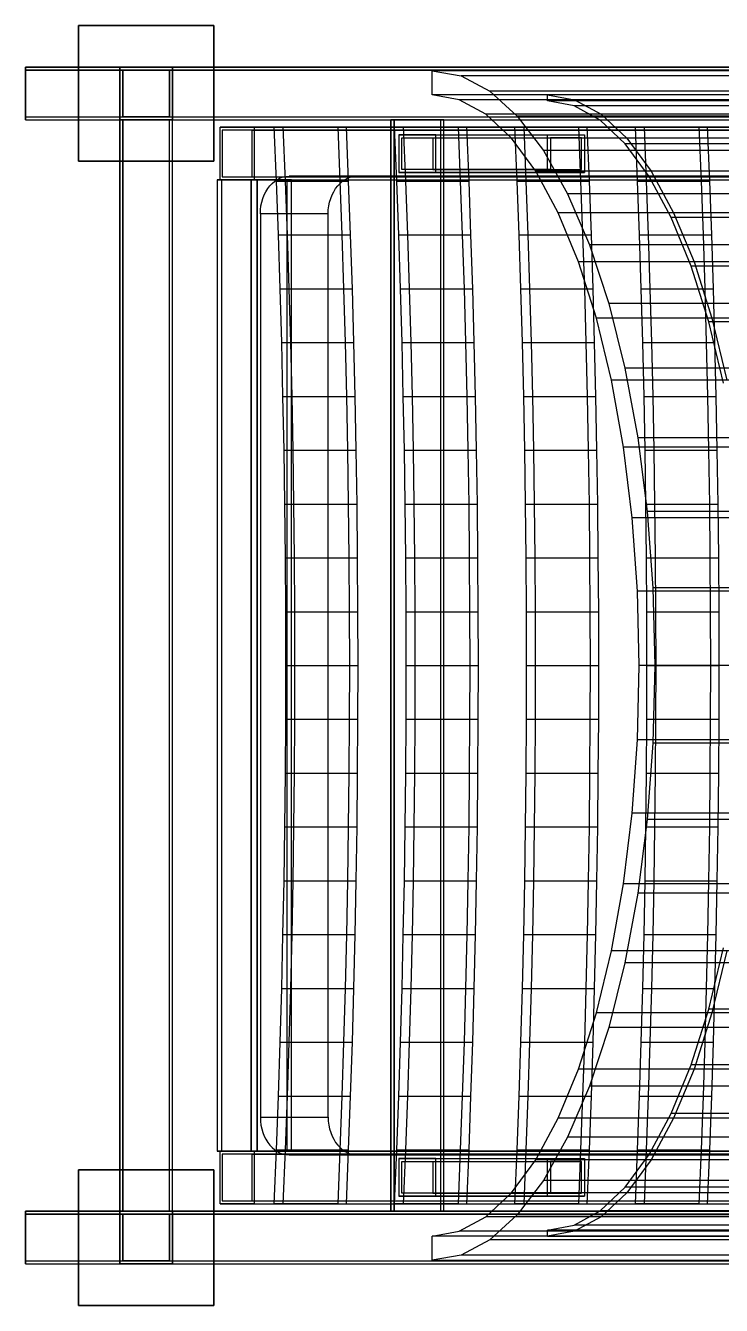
# Model space of a CAD drawing. Header units: millimetres. Extents: x -780 to 1354, y -435 to 425.
# Drawn here: x -780 to -318, y -425 to 425 of the extents above; entities that cross this region are included whole.
import ezdxf

# ---------------------------------------------------------------- set-up
doc = ezdxf.new("R2010")
doc.units = ezdxf.units.MM
for name, color, linetype in [('B01', 7, 'Continuous'), ('B02', 7, 'Continuous'), ('B10', 7, 'Continuous'), ('B200', 7, 'Continuous'), ('B201', 7, 'Continuous'), ('B300', 7, 'Continuous'), ('B301', 7, 'Continuous'), ('B60', 7, 'Continuous'), ('C1', 7, 'Continuous'), ('EH0', 7, 'Continuous'), ('R010', 7, 'Continuous'), ('R011', 7, 'Continuous'), ('R020', 7, 'Continuous'), ('R1000', 7, 'Continuous'), ('R1001', 7, 'Continuous'), ('R1002', 7, 'Continuous'), ('R1003', 7, 'Continuous'), ('R200', 7, 'Continuous'), ('T00', 7, 'Continuous'), ('T01', 7, 'Continuous')]:
    doc.layers.add(name, color=color, linetype=linetype)

msp = doc.modelspace()

# ---------------------------------------------------------------- linework, layer by layer
at = {"layer": 'B01'}
for points in [[(1280, -362.5), (-780, -362.5)], [(-780, -362.5), (1280, -362.5)], [(-780, -362.5), (-780, -362.5)], [(-780, -362.5), (-780, -397.5)], [(-780, -397.5), (-780, -362.5)], [(1280, -364.5), (-780, -364.5)], [(-780, -364.5), (-780, -395.5)], [(-780, -364.5), (1280, -364.5)], [(-780, -395.5), (-780, -364.5)], [(-780, -364.5), (-780, -364.5)], [(-780, -395.5), (1280, -395.5)], [(-780, -395.5), (1280, -395.5)], [(-780, -395.5), (-780, -395.5)], [(-780, -397.5), (1280, -397.5)], [(-780, -397.5), (1280, -397.5)], [(-780, -397.5), (-780, -397.5)]]:
    msp.add_lwpolyline(points, dxfattribs=at)
at = {"layer": 'B02'}
for points in [[(1280, 397.5), (-780, 397.5)], [(-780, 397.5), (1280, 397.5)], [(-780, 397.5), (-780, 397.5)], [(-780, 397.5), (-780, 362.5)], [(-780, 362.5), (-780, 397.5)], [(1280, 395.5), (-780, 395.5)], [(-780, 395.5), (-780, 364.5)], [(-780, 395.5), (1280, 395.5)], [(-780, 364.5), (-780, 395.5)], [(-780, 395.5), (-780, 395.5)], [(-780, 364.5), (1280, 364.5)], [(-780, 364.5), (1280, 364.5)], [(-780, 364.5), (-780, 364.5)], [(-780, 362.5), (1280, 362.5)], [(-780, 362.5), (1280, 362.5)], [(-780, 362.5), (-780, 362.5)]]:
    msp.add_lwpolyline(points, dxfattribs=at)
at = {"layer": 'B10'}
for points in [[(-717.5, 362.5), (-717.5, -362.5)], [(-717.5, -362.5), (-717.5, 362.5)], [(-717.5, 362.5), (-717.5, 362.5)], [(-682.5, 362.5), (-717.5, 362.5)], [(-717.5, 362.5), (-682.5, 362.5)], [(-715.5, 362.5), (-715.5, -362.5)], [(-684.5, 362.5), (-715.5, 362.5)], [(-715.5, -362.5), (-715.5, 362.5)], [(-715.5, 362.5), (-684.5, 362.5)], [(-715.5, 362.5), (-715.5, 362.5)], [(-684.5, -362.5), (-684.5, 362.5)], [(-684.5, -362.5), (-684.5, 362.5)], [(-684.5, 362.5), (-684.5, 362.5)], [(-682.5, -362.5), (-682.5, 362.5)], [(-682.5, -362.5), (-682.5, 362.5)], [(-682.5, 362.5), (-682.5, 362.5)], [(-717.5, -362.5), (-717.5, -362.5)], [(-717.5, -362.5), (-682.5, -362.5)], [(-682.5, -362.5), (-717.5, -362.5)], [(-715.5, -362.5), (-684.5, -362.5)], [(-684.5, -362.5), (-715.5, -362.5)], [(-715.5, -362.5), (-715.5, -362.5)], [(-684.5, -362.5), (-684.5, -362.5)], [(-682.5, -362.5), (-682.5, -362.5)]]:
    msp.add_lwpolyline(points, dxfattribs=at)
at = {"layer": 'B200'}
for points in [[(-717.5, -362.5), (-717.5, -362.5)], [(-682.5, -362.5), (-717.5, -362.5)], [(-717.5, -362.5), (-682.5, -362.5)], [(-717.5, -362.5), (-717.5, -397.5)], [(-717.5, -397.5), (-717.5, -362.5)], [(-715.5, -364.5), (-715.5, -364.5)], [(-715.5, -395.5), (-715.5, -364.5)], [(-715.5, -364.5), (-715.5, -395.5)], [(-715.5, -364.5), (-684.5, -364.5)], [(-684.5, -364.5), (-715.5, -364.5)], [(-684.5, -364.5), (-684.5, -364.5)], [(-684.5, -364.5), (-684.5, -395.5)], [(-684.5, -395.5), (-684.5, -364.5)], [(-682.5, -362.5), (-682.5, -362.5)], [(-682.5, -397.5), (-682.5, -362.5)], [(-682.5, -362.5), (-682.5, -397.5)], [(-717.5, -397.5), (-717.5, -397.5)], [(-717.5, -397.5), (-682.5, -397.5)], [(-682.5, -397.5), (-717.5, -397.5)], [(-715.5, -395.5), (-715.5, -395.5)], [(-684.5, -395.5), (-715.5, -395.5)], [(-715.5, -395.5), (-684.5, -395.5)], [(-684.5, -395.5), (-684.5, -395.5)], [(-682.5, -397.5), (-682.5, -397.5)]]:
    msp.add_lwpolyline(points, dxfattribs=at)
at = {"layer": 'B201'}
for points in [[(-717.5, 397.5), (-717.5, 397.5)], [(-682.5, 397.5), (-717.5, 397.5)], [(-717.5, 397.5), (-682.5, 397.5)], [(-717.5, 397.5), (-717.5, 362.5)], [(-717.5, 362.5), (-717.5, 397.5)], [(-715.5, 395.5), (-715.5, 395.5)], [(-715.5, 364.5), (-715.5, 395.5)], [(-715.5, 395.5), (-715.5, 364.5)], [(-715.5, 395.5), (-684.5, 395.5)], [(-684.5, 395.5), (-715.5, 395.5)], [(-684.5, 395.5), (-684.5, 395.5)], [(-684.5, 395.5), (-684.5, 364.5)], [(-684.5, 364.5), (-684.5, 395.5)], [(-682.5, 397.5), (-682.5, 397.5)], [(-682.5, 362.5), (-682.5, 397.5)], [(-682.5, 397.5), (-682.5, 362.5)], [(-717.5, 362.5), (-717.5, 362.5)], [(-717.5, 362.5), (-682.5, 362.5)], [(-682.5, 362.5), (-717.5, 362.5)], [(-715.5, 364.5), (-715.5, 364.5)], [(-684.5, 364.5), (-715.5, 364.5)], [(-715.5, 364.5), (-684.5, 364.5)], [(-684.5, 364.5), (-684.5, 364.5)], [(-682.5, 362.5), (-682.5, 362.5)]]:
    msp.add_lwpolyline(points, dxfattribs=at)
at = {"layer": 'B300'}
for points in [[(-745, -425), (-745, -335)], [(-745, -335), (-745, -335)], [(-745, -335), (-745, -425)], [(-655, -335), (-745, -335)], [(-745, -335), (-655, -335)], [(-655, -335), (-655, -425)], [(-655, -335), (-655, -335)], [(-655, -425), (-655, -335)], [(-745, -425), (-745, -425)], [(-745, -425), (-655, -425)], [(-655, -425), (-745, -425)], [(-655, -425), (-655, -425)]]:
    msp.add_lwpolyline(points, dxfattribs=at)
at = {"layer": 'B301'}
for points in [[(-745, 335), (-745, 425)], [(-745, 425), (-745, 425)], [(-745, 425), (-745, 335)], [(-655, 425), (-745, 425)], [(-745, 425), (-655, 425)], [(-655, 425), (-655, 335)], [(-655, 425), (-655, 425)], [(-655, 335), (-655, 425)], [(-745, 335), (-745, 335)], [(-745, 335), (-655, 335)], [(-655, 335), (-745, 335)], [(-655, 335), (-655, 335)]]:
    msp.add_lwpolyline(points, dxfattribs=at)
at = {"layer": 'B60'}
for points in [[(-537.5, 362.5), (-537.5, -362.5)], [(-537.5, -362.5), (-537.5, 362.5)], [(-537.5, 362.5), (-537.5, 362.5)], [(-502.5, 362.5), (-537.5, 362.5)], [(-537.5, 362.5), (-502.5, 362.5)], [(-535.5, 362.5), (-535.5, -362.5)], [(-504.5, 362.5), (-535.5, 362.5)], [(-535.5, -362.5), (-535.5, 362.5)], [(-535.5, 362.5), (-504.5, 362.5)], [(-535.5, 362.5), (-535.5, 362.5)], [(-504.5, -362.5), (-504.5, 362.5)], [(-504.5, -362.5), (-504.5, 362.5)], [(-504.5, 362.5), (-504.5, 362.5)], [(-502.5, -362.5), (-502.5, 362.5)], [(-502.5, -362.5), (-502.5, 362.5)], [(-502.5, 362.5), (-502.5, 362.5)], [(-537.5, -362.5), (-537.5, -362.5)], [(-537.5, -362.5), (-502.5, -362.5)], [(-502.5, -362.5), (-537.5, -362.5)], [(-535.5, -362.5), (-504.5, -362.5)], [(-504.5, -362.5), (-535.5, -362.5)], [(-535.5, -362.5), (-535.5, -362.5)], [(-504.5, -362.5), (-504.5, -362.5)], [(-502.5, -362.5), (-502.5, -362.5)]]:
    msp.add_lwpolyline(points, dxfattribs=at)
at = {"layer": 'C1'}
for points in [[(3, 395), (-510.25, 395)], [(-510.25, 395), (-490.96, 391.62)], [(-510.25, 379), (-510.25, 395)], [(22.29, 391.62), (-490.96, 391.62)], [(-490.96, 391.62), (-471.99, 381.54)], [(3, 379), (-510.25, 379)], [(-492.3, 375.76), (-510.25, 379)], [(20.95, 375.76), (-492.3, 375.76)], [(-474.65, 366.09), (-492.3, 375.76)], [(41.26, 381.54), (-471.99, 381.54)], [(-471.99, 381.54), (-453.68, 364.93)], [(38.6, 366.09), (-474.65, 366.09)], [(-457.61, 350.15), (-474.65, 366.09)], [(59.57, 364.93), (-453.68, 364.93)], [(-453.68, 364.93), (-436.33, 342.08)], [(55.64, 350.15), (-457.61, 350.15)], [(-441.48, 328.22), (-457.61, 350.15)], [(76.92, 342.08), (-436.33, 342.08)], [(-436.33, 342.08), (-420.25, 313.37)], [(71.77, 328.22), (-441.48, 328.22)], [(-426.52, 300.68), (-441.48, 328.22)], [(93, 313.37), (-420.25, 313.37)], [(-420.25, 313.37), (-405.72, 279.31)], [(86.73, 300.68), (-426.52, 300.68)], [(-412.99, 267.99), (-426.52, 300.68)], [(107.53, 279.31), (-405.72, 279.31)], [(-405.72, 279.31), (-392.96, 240.46)], [(100.26, 267.99), (-412.99, 267.99)], [(-401.12, 230.72), (-412.99, 267.99)], [(120.29, 240.46), (-392.96, 240.46)], [(-392.96, 240.46), (-382.22, 197.5)], [(112.13, 230.72), (-401.12, 230.72)], [(-391.13, 189.5), (-401.12, 230.72)], [(131.03, 197.5), (-382.22, 197.5)], [(-382.22, 197.5), (-373.67, 151.16)], [(122.12, 189.5), (-391.13, 189.5)], [(-383.17, 145.04), (-391.13, 189.5)], [(130.08, 145.04), (-383.17, 145.04)], [(-377.39, 98.09), (-383.17, 145.04)], [(139.58, 151.16), (-373.67, 151.16)], [(-373.67, 151.16), (-367.45, 102.23)], [(145.8, 102.23), (-367.45, 102.23)], [(-367.45, 102.23), (-363.68, 51.56)], [(135.86, 98.09), (-377.39, 98.09)], [(-373.87, 49.47), (-377.39, 98.09)], [(149.57, 51.56), (-363.68, 51.56)], [(-363.68, 51.56), (-362.41, 0)], [(139.37, 49.47), (-373.87, 49.47)], [(-372.7, 0), (-373.87, 49.47)], [(-373.87, -49.47), (-372.7, 0)], [(140.55, 0), (-372.7, 0)], [(-362.41, 0), (-363.68, -51.56)], [(150.84, 0), (-362.41, 0)], [(-377.39, -98.09), (-373.87, -49.47)], [(139.37, -49.47), (-373.87, -49.47)], [(-363.68, -51.56), (-367.45, -102.23)], [(149.57, -51.56), (-363.68, -51.56)], [(-383.17, -145.04), (-377.39, -98.09)], [(135.86, -98.09), (-377.39, -98.09)], [(-367.45, -102.23), (-373.67, -151.16)], [(145.8, -102.23), (-367.45, -102.23)], [(-391.13, -189.5), (-383.17, -145.04)], [(130.08, -145.04), (-383.17, -145.04)], [(-373.67, -151.16), (-382.22, -197.5)], [(139.58, -151.16), (-373.67, -151.16)], [(-401.12, -230.72), (-391.13, -189.5)], [(122.12, -189.5), (-391.13, -189.5)], [(-382.22, -197.5), (-392.96, -240.46)], [(131.03, -197.5), (-382.22, -197.5)], [(-412.99, -267.99), (-401.12, -230.72)], [(112.13, -230.72), (-401.12, -230.72)], [(-392.96, -240.46), (-405.72, -279.31)], [(120.29, -240.46), (-392.96, -240.46)], [(-426.52, -300.68), (-412.99, -267.99)], [(100.26, -267.99), (-412.99, -267.99)], [(-405.72, -279.31), (-420.25, -313.37)], [(107.53, -279.31), (-405.72, -279.31)], [(-441.48, -328.22), (-426.52, -300.68)], [(86.73, -300.68), (-426.52, -300.68)], [(-420.25, -313.37), (-436.33, -342.08)], [(93, -313.37), (-420.25, -313.37)], [(-457.61, -350.15), (-441.48, -328.22)], [(71.77, -328.22), (-441.48, -328.22)], [(-436.33, -342.08), (-453.68, -364.93)], [(76.92, -342.08), (-436.33, -342.08)], [(-474.65, -366.09), (-457.61, -350.15)], [(55.64, -350.15), (-457.61, -350.15)], [(-453.68, -364.93), (-471.99, -381.54)], [(59.57, -364.93), (-453.68, -364.93)], [(-492.3, -375.76), (-474.65, -366.09)], [(38.6, -366.09), (-474.65, -366.09)], [(-510.25, -379), (-492.3, -375.76)], [(3, -379), (-510.25, -379)], [(-510.25, -395), (-510.25, -379)], [(20.95, -375.76), (-492.3, -375.76)], [(-471.99, -381.54), (-490.96, -391.62)], [(41.26, -381.54), (-471.99, -381.54)], [(-490.96, -391.62), (-510.25, -395)], [(-510.25, -395), (3, -395)], [(22.29, -391.62), (-490.96, -391.62)]]:
    msp.add_lwpolyline(points, dxfattribs=at)
at = {"layer": 'EH0'}
for points in [[(-110.74, 379), (-433.65, 379)], [(-433.65, 379), (-415.7, 375.76)], [(-433.65, 375), (-433.65, 379)], [(-110.74, 375), (-433.65, 375)], [(-416.03, 371.79), (-433.65, 375)], [(-92.78, 375.76), (-415.7, 375.76)], [(-415.7, 375.76), (-398.05, 366.09)], [(-93.12, 371.79), (-416.03, 371.79)], [(-398.71, 362.22), (-416.03, 371.79)], [(-75.14, 366.09), (-398.05, 366.09)], [(-398.05, 366.09), (-381.01, 350.15)], [(-75.8, 362.22), (-398.71, 362.22)], [(-381.99, 346.45), (-398.71, 362.22)], [(-58.1, 350.15), (-381.01, 350.15)], [(-381.01, 350.15), (-364.87, 328.22)], [(-59.08, 346.45), (-381.99, 346.45)], [(-366.16, 324.76), (-381.99, 346.45)], [(-43.25, 324.76), (-366.16, 324.76)], [(-351.48, 297.51), (-366.16, 324.76)], [(-41.96, 328.22), (-364.87, 328.22)], [(-364.87, 328.22), (-349.91, 300.68)], [(-28.56, 297.51), (-351.48, 297.51)], [(-338.2, 265.17), (-351.48, 297.51)], [(-27, 300.68), (-349.91, 300.68)], [(-349.91, 300.68), (-336.38, 267.99)], [(-15.29, 265.17), (-338.2, 265.17)], [(-326.56, 228.29), (-338.2, 265.17)], [(-13.47, 267.99), (-336.38, 267.99)], [(-336.38, 267.99), (-324.52, 230.72)], [(-1.61, 230.72), (-324.52, 230.72)], [(-324.52, 230.72), (-314.52, 189.5)], [(-3.65, 228.29), (-326.56, 228.29)], [(-316.75, 187.5), (-326.56, 228.29)], [(-326.56, -228.29), (-316.75, -187.5)], [(-314.52, -189.5), (-324.52, -230.72)], [(-338.2, -265.17), (-326.56, -228.29)], [(-3.65, -228.29), (-326.56, -228.29)], [(-324.52, -230.72), (-336.38, -267.99)], [(-1.61, -230.72), (-324.52, -230.72)], [(-351.48, -297.51), (-338.2, -265.17)], [(-336.38, -267.99), (-349.91, -300.68)], [(-15.29, -265.17), (-338.2, -265.17)], [(-13.47, -267.99), (-336.38, -267.99)], [(-366.16, -324.76), (-351.48, -297.51)], [(-349.91, -300.68), (-364.87, -328.22)], [(-28.56, -297.51), (-351.48, -297.51)], [(-27, -300.68), (-349.91, -300.68)], [(-381.99, -346.45), (-366.16, -324.76)], [(-364.87, -328.22), (-381.01, -350.15)], [(-43.25, -324.76), (-366.16, -324.76)], [(-41.96, -328.22), (-364.87, -328.22)], [(-398.71, -362.22), (-381.99, -346.45)], [(-59.08, -346.45), (-381.99, -346.45)], [(-381.01, -350.15), (-398.05, -366.09)], [(-58.1, -350.15), (-381.01, -350.15)], [(-416.03, -371.79), (-398.71, -362.22)], [(-75.8, -362.22), (-398.71, -362.22)], [(-433.65, -375), (-416.03, -371.79)], [(-93.12, -371.79), (-416.03, -371.79)], [(-398.05, -366.09), (-415.7, -375.76)], [(-75.14, -366.09), (-398.05, -366.09)], [(-110.74, -375), (-433.65, -375)], [(-433.65, -379), (-433.65, -375)], [(-415.7, -375.76), (-433.65, -379)], [(-433.65, -379), (-110.74, -379)], [(-92.78, -375.76), (-415.7, -375.76)]]:
    msp.add_lwpolyline(points, dxfattribs=at)
at = {"layer": 'R010'}
for points in [[(-22.74, -322.5), (-650.9, -322.5)], [(-650.9, -322.5), (-628.4, -322.5)], [(-650.9, -357.5), (-650.9, -322.5)], [(-628.4, -322.5), (-0.24, -322.5)], [(-628.4, -322.5), (-628.4, -357.5)], [(-21.45, -324.5), (-649.61, -324.5)], [(-649.61, -324.5), (-649.61, -355.5)], [(-629.68, -324.5), (-649.61, -324.5)], [(-629.68, -324.5), (-1.53, -324.5)], [(-629.68, -355.5), (-629.68, -324.5)], [(-649.61, -355.5), (-21.45, -355.5)], [(-649.61, -355.5), (-629.68, -355.5)], [(-629.68, -355.5), (-1.53, -355.5)], [(-650.9, -357.5), (-22.74, -357.5)], [(-628.4, -357.5), (-650.9, -357.5)], [(-628.4, -357.5), (-0.24, -357.5)]]:
    msp.add_lwpolyline(points, dxfattribs=at)
at = {"layer": 'R011'}
for points in [[(-22.74, 357.5), (-650.9, 357.5)], [(-650.9, 357.5), (-628.4, 357.5)], [(-650.9, 322.5), (-650.9, 357.5)], [(-628.4, 357.5), (-0.24, 357.5)], [(-628.4, 357.5), (-628.4, 322.5)], [(-21.45, 355.5), (-649.61, 355.5)], [(-649.61, 355.5), (-649.61, 324.5)], [(-629.68, 355.5), (-649.61, 355.5)], [(-629.68, 355.5), (-1.53, 355.5)], [(-629.68, 324.5), (-629.68, 355.5)], [(-649.61, 324.5), (-21.45, 324.5)], [(-649.61, 324.5), (-629.68, 324.5)], [(-629.68, 324.5), (-1.53, 324.5)], [(-650.9, 322.5), (-22.74, 322.5)], [(-628.4, 322.5), (-650.9, 322.5)], [(-628.4, 322.5), (-0.24, 322.5)]]:
    msp.add_lwpolyline(points, dxfattribs=at)
at = {"layer": 'R020'}
for points in [[(-652.81, 322.5), (-652.81, -322.5)], [(-630.31, 322.5), (-652.81, 322.5)], [(-652.81, 322.5), (-626, 322.5)], [(-649.99, 322.5), (-649.99, -322.5)], [(-626.25, 322.5), (-649.99, 322.5)], [(-649.99, 322.5), (-630.07, 322.5)], [(-630.31, -322.5), (-630.31, 322.5)], [(-603.5, 322.5), (-630.31, 322.5)], [(-630.07, -322.5), (-630.07, 322.5)], [(-630.07, 322.5), (-606.32, 322.5)], [(-626.25, -322.5), (-626.25, 322.5)], [(-606.32, 322.5), (-626.25, 322.5)], [(-626, -322.5), (-626, 322.5)], [(-626, 322.5), (-603.5, 322.5)], [(-606.32, -322.5), (-606.32, 322.5)], [(-603.5, -322.5), (-603.5, 322.5)], [(-652.81, -322.5), (-630.31, -322.5)], [(-626, -322.5), (-652.81, -322.5)], [(-649.99, -322.5), (-626.25, -322.5)], [(-630.07, -322.5), (-649.99, -322.5)], [(-630.31, -322.5), (-603.5, -322.5)], [(-606.32, -322.5), (-630.07, -322.5)], [(-626.25, -322.5), (-606.32, -322.5)], [(-603.5, -322.5), (-626, -322.5)]]:
    msp.add_lwpolyline(points, dxfattribs=at)
at = {"layer": 'R1000'}
for points in [[(-614.99, 357.5), (-572.86, 357.5)], [(-613.53, 321.75), (-614.99, 357.5)], [(-614.99, 357.5), (-609.21, 357.5)], [(-609.21, 357.5), (-567.08, 357.5)], [(-609.21, 357.5), (-607.74, 321.75)], [(-572.86, 357.5), (-571.39, 321.75)], [(-567.08, 357.5), (-572.86, 357.5)], [(-565.61, 321.75), (-567.08, 357.5)], [(-613.53, 321.75), (-571.39, 321.75)], [(-612.22, 286), (-613.53, 321.75)], [(-607.74, 321.75), (-565.61, 321.75)], [(-607.74, 321.75), (-606.43, 286)], [(-571.39, 321.75), (-570.08, 286)], [(-564.3, 286), (-565.61, 321.75)], [(-612.22, 286), (-570.08, 286)], [(-611.06, 250.25), (-612.22, 286)], [(-606.43, 286), (-564.3, 286)], [(-606.43, 286), (-605.27, 250.25)], [(-570.08, 286), (-568.93, 250.25)], [(-563.14, 250.25), (-564.3, 286)], [(-611.06, 250.25), (-568.93, 250.25)], [(-610.06, 214.5), (-611.06, 250.25)], [(-605.27, 250.25), (-563.14, 250.25)], [(-605.27, 250.25), (-604.27, 214.5)], [(-568.93, 250.25), (-567.92, 214.5)], [(-562.14, 214.5), (-563.14, 250.25)], [(-610.06, 214.5), (-567.92, 214.5)], [(-609.21, 178.75), (-610.06, 214.5)], [(-604.27, 214.5), (-562.14, 214.5)], [(-604.27, 214.5), (-603.42, 178.75)], [(-567.92, 214.5), (-567.08, 178.75)], [(-561.29, 178.75), (-562.14, 214.5)], [(-609.21, 178.75), (-567.08, 178.75)], [(-608.51, 143), (-609.21, 178.75)], [(-603.42, 178.75), (-561.29, 178.75)], [(-603.42, 178.75), (-602.73, 143)], [(-567.08, 178.75), (-566.38, 143)], [(-560.6, 143), (-561.29, 178.75)], [(-608.51, 143), (-566.38, 143)], [(-607.97, 107.25), (-608.51, 143)], [(-602.73, 143), (-560.6, 143)], [(-602.73, 143), (-602.19, 107.25)], [(-566.38, 143), (-565.84, 107.25)], [(-560.06, 107.25), (-560.6, 143)], [(-607.97, 107.25), (-565.84, 107.25)], [(-607.59, 71.5), (-607.97, 107.25)], [(-602.19, 107.25), (-560.06, 107.25)], [(-602.19, 107.25), (-601.8, 71.5)], [(-565.84, 107.25), (-565.46, 71.5)], [(-559.67, 71.5), (-560.06, 107.25)], [(-607.59, 71.5), (-565.46, 71.5)], [(-607.36, 35.75), (-607.59, 71.5)], [(-601.8, 71.5), (-559.67, 71.5)], [(-601.8, 71.5), (-601.57, 35.75)], [(-565.46, 71.5), (-565.22, 35.75)], [(-559.44, 35.75), (-559.67, 71.5)], [(-607.36, 35.75), (-565.22, 35.75)], [(-607.28, 0), (-607.36, 35.75)], [(-601.57, 35.75), (-559.44, 35.75)], [(-601.57, 35.75), (-601.49, 0)], [(-565.22, 35.75), (-565.15, 0)], [(-559.36, 0), (-559.44, 35.75)], [(-607.36, -35.75), (-607.28, 0)], [(-607.28, 0), (-565.15, 0)], [(-601.49, 0), (-601.57, -35.75)], [(-601.49, 0), (-559.36, 0)], [(-565.15, 0), (-565.22, -35.75)], [(-559.44, -35.75), (-559.36, 0)], [(-607.59, -71.5), (-607.36, -35.75)], [(-607.36, -35.75), (-565.22, -35.75)], [(-601.57, -35.75), (-601.8, -71.5)], [(-601.57, -35.75), (-559.44, -35.75)], [(-565.22, -35.75), (-565.46, -71.5)], [(-559.67, -71.5), (-559.44, -35.75)], [(-607.97, -107.25), (-607.59, -71.5)], [(-607.59, -71.5), (-565.46, -71.5)], [(-601.8, -71.5), (-602.19, -107.25)], [(-601.8, -71.5), (-559.67, -71.5)], [(-565.46, -71.5), (-565.84, -107.25)], [(-560.06, -107.25), (-559.67, -71.5)], [(-608.51, -143), (-607.97, -107.25)], [(-607.97, -107.25), (-565.84, -107.25)], [(-602.19, -107.25), (-602.73, -143)], [(-602.19, -107.25), (-560.06, -107.25)], [(-565.84, -107.25), (-566.38, -143)], [(-560.6, -143), (-560.06, -107.25)], [(-609.21, -178.75), (-608.51, -143)], [(-608.51, -143), (-566.38, -143)], [(-602.73, -143), (-603.42, -178.75)], [(-602.73, -143), (-560.6, -143)], [(-566.38, -143), (-567.08, -178.75)], [(-561.29, -178.75), (-560.6, -143)], [(-610.06, -214.5), (-609.21, -178.75)], [(-609.21, -178.75), (-567.08, -178.75)], [(-603.42, -178.75), (-604.27, -214.5)], [(-603.42, -178.75), (-561.29, -178.75)], [(-567.08, -178.75), (-567.92, -214.5)], [(-562.14, -214.5), (-561.29, -178.75)], [(-611.06, -250.25), (-610.06, -214.5)], [(-610.06, -214.5), (-567.92, -214.5)], [(-604.27, -214.5), (-605.27, -250.25)], [(-604.27, -214.5), (-562.14, -214.5)], [(-567.92, -214.5), (-568.93, -250.25)], [(-563.14, -250.25), (-562.14, -214.5)], [(-612.22, -286), (-611.06, -250.25)], [(-611.06, -250.25), (-568.93, -250.25)], [(-605.27, -250.25), (-606.43, -286)], [(-605.27, -250.25), (-563.14, -250.25)], [(-568.93, -250.25), (-570.08, -286)], [(-564.3, -286), (-563.14, -250.25)], [(-613.53, -321.75), (-612.22, -286)], [(-612.22, -286), (-570.08, -286)], [(-606.43, -286), (-607.74, -321.75)], [(-606.43, -286), (-564.3, -286)], [(-570.08, -286), (-571.39, -321.75)], [(-565.61, -321.75), (-564.3, -286)], [(-614.99, -357.5), (-613.53, -321.75)], [(-613.53, -321.75), (-571.39, -321.75)], [(-607.74, -321.75), (-609.21, -357.5)], [(-607.74, -321.75), (-565.61, -321.75)], [(-571.39, -321.75), (-572.86, -357.5)], [(-567.08, -357.5), (-565.61, -321.75)], [(-572.86, -357.5), (-614.99, -357.5)], [(-609.21, -357.5), (-614.99, -357.5)], [(-609.21, -357.5), (-567.08, -357.5)], [(-572.86, -357.5), (-567.08, -357.5)]]:
    msp.add_lwpolyline(points, dxfattribs=at)
at = {"layer": 'R1001'}
for points in [[(-535.11, 357.5), (-492.97, 357.5)], [(-533.64, 321.75), (-535.11, 357.5)], [(-535.11, 357.5), (-529.32, 357.5)], [(-529.32, 357.5), (-487.19, 357.5)], [(-529.32, 357.5), (-527.85, 321.75)], [(-492.97, 357.5), (-491.51, 321.75)], [(-487.19, 357.5), (-492.97, 357.5)], [(-485.72, 321.75), (-487.19, 357.5)], [(-533.64, 321.75), (-491.51, 321.75)], [(-532.33, 286), (-533.64, 321.75)], [(-527.85, 321.75), (-485.72, 321.75)], [(-527.85, 321.75), (-526.54, 286)], [(-491.51, 321.75), (-490.2, 286)], [(-484.41, 286), (-485.72, 321.75)], [(-532.33, 286), (-490.2, 286)], [(-531.17, 250.25), (-532.33, 286)], [(-526.54, 286), (-484.41, 286)], [(-526.54, 286), (-525.39, 250.25)], [(-490.2, 286), (-489.04, 250.25)], [(-483.25, 250.25), (-484.41, 286)], [(-531.17, 250.25), (-489.04, 250.25)], [(-530.17, 214.5), (-531.17, 250.25)], [(-525.39, 250.25), (-483.25, 250.25)], [(-525.39, 250.25), (-524.38, 214.5)], [(-489.04, 250.25), (-488.04, 214.5)], [(-482.25, 214.5), (-483.25, 250.25)], [(-530.17, 214.5), (-488.04, 214.5)], [(-529.32, 178.75), (-530.17, 214.5)], [(-524.38, 214.5), (-482.25, 214.5)], [(-524.38, 214.5), (-523.53, 178.75)], [(-488.04, 214.5), (-487.19, 178.75)], [(-481.4, 178.75), (-482.25, 214.5)], [(-529.32, 178.75), (-487.19, 178.75)], [(-528.63, 143), (-529.32, 178.75)], [(-523.53, 178.75), (-481.4, 178.75)], [(-523.53, 178.75), (-522.84, 143)], [(-487.19, 178.75), (-486.49, 143)], [(-480.71, 143), (-481.4, 178.75)], [(-528.63, 143), (-486.49, 143)], [(-528.09, 107.25), (-528.63, 143)], [(-522.84, 143), (-480.71, 143)], [(-522.84, 143), (-522.3, 107.25)], [(-486.49, 143), (-485.95, 107.25)], [(-480.17, 107.25), (-480.71, 143)], [(-528.09, 107.25), (-485.95, 107.25)], [(-527.7, 71.5), (-528.09, 107.25)], [(-522.3, 107.25), (-480.17, 107.25)], [(-522.3, 107.25), (-521.92, 71.5)], [(-485.95, 107.25), (-485.57, 71.5)], [(-479.78, 71.5), (-480.17, 107.25)], [(-527.7, 71.5), (-485.57, 71.5)], [(-527.47, 35.75), (-527.7, 71.5)], [(-521.92, 71.5), (-479.78, 71.5)], [(-521.92, 71.5), (-521.68, 35.75)], [(-485.57, 71.5), (-485.34, 35.75)], [(-479.55, 35.75), (-479.78, 71.5)], [(-527.47, 35.75), (-485.34, 35.75)], [(-527.39, 0), (-527.47, 35.75)], [(-521.68, 35.75), (-479.55, 35.75)], [(-521.68, 35.75), (-521.61, 0)], [(-485.34, 35.75), (-485.26, 0)], [(-479.47, 0), (-479.55, 35.75)], [(-527.47, -35.75), (-527.39, 0)], [(-527.39, 0), (-485.26, 0)], [(-521.61, 0), (-521.68, -35.75)], [(-521.61, 0), (-479.47, 0)], [(-485.26, 0), (-485.34, -35.75)], [(-479.55, -35.75), (-479.47, 0)], [(-527.7, -71.5), (-527.47, -35.75)], [(-527.47, -35.75), (-485.34, -35.75)], [(-521.68, -35.75), (-521.92, -71.5)], [(-521.68, -35.75), (-479.55, -35.75)], [(-485.34, -35.75), (-485.57, -71.5)], [(-479.78, -71.5), (-479.55, -35.75)], [(-528.09, -107.25), (-527.7, -71.5)], [(-527.7, -71.5), (-485.57, -71.5)], [(-521.92, -71.5), (-522.3, -107.25)], [(-521.92, -71.5), (-479.78, -71.5)], [(-485.57, -71.5), (-485.95, -107.25)], [(-480.17, -107.25), (-479.78, -71.5)], [(-528.63, -143), (-528.09, -107.25)], [(-528.09, -107.25), (-485.95, -107.25)], [(-522.3, -107.25), (-522.84, -143)], [(-522.3, -107.25), (-480.17, -107.25)], [(-485.95, -107.25), (-486.49, -143)], [(-480.71, -143), (-480.17, -107.25)], [(-529.32, -178.75), (-528.63, -143)], [(-528.63, -143), (-486.49, -143)], [(-522.84, -143), (-523.53, -178.75)], [(-522.84, -143), (-480.71, -143)], [(-486.49, -143), (-487.19, -178.75)], [(-481.4, -178.75), (-480.71, -143)], [(-530.17, -214.5), (-529.32, -178.75)], [(-529.32, -178.75), (-487.19, -178.75)], [(-523.53, -178.75), (-524.38, -214.5)], [(-523.53, -178.75), (-481.4, -178.75)], [(-487.19, -178.75), (-488.04, -214.5)], [(-482.25, -214.5), (-481.4, -178.75)], [(-531.17, -250.25), (-530.17, -214.5)], [(-530.17, -214.5), (-488.04, -214.5)], [(-524.38, -214.5), (-525.39, -250.25)], [(-524.38, -214.5), (-482.25, -214.5)], [(-488.04, -214.5), (-489.04, -250.25)], [(-483.25, -250.25), (-482.25, -214.5)], [(-532.33, -286), (-531.17, -250.25)], [(-531.17, -250.25), (-489.04, -250.25)], [(-525.39, -250.25), (-526.54, -286)], [(-525.39, -250.25), (-483.25, -250.25)], [(-489.04, -250.25), (-490.2, -286)], [(-484.41, -286), (-483.25, -250.25)], [(-533.64, -321.75), (-532.33, -286)], [(-532.33, -286), (-490.2, -286)], [(-526.54, -286), (-527.85, -321.75)], [(-526.54, -286), (-484.41, -286)], [(-490.2, -286), (-491.51, -321.75)], [(-485.72, -321.75), (-484.41, -286)], [(-535.11, -357.5), (-533.64, -321.75)], [(-533.64, -321.75), (-491.51, -321.75)], [(-527.85, -321.75), (-529.32, -357.5)], [(-527.85, -321.75), (-485.72, -321.75)], [(-491.51, -321.75), (-492.97, -357.5)], [(-487.19, -357.5), (-485.72, -321.75)], [(-492.97, -357.5), (-535.11, -357.5)], [(-529.32, -357.5), (-535.11, -357.5)], [(-529.32, -357.5), (-487.19, -357.5)], [(-492.97, -357.5), (-487.19, -357.5)]]:
    msp.add_lwpolyline(points, dxfattribs=at)
at = {"layer": 'R1002'}
for points in [[(-455.22, 357.5), (-413.09, 357.5)], [(-453.75, 321.75), (-455.22, 357.5)], [(-455.22, 357.5), (-449.43, 357.5)], [(-449.43, 357.5), (-407.3, 357.5)], [(-449.43, 357.5), (-447.97, 321.75)], [(-413.09, 357.5), (-411.62, 321.75)], [(-407.3, 357.5), (-413.09, 357.5)], [(-405.83, 321.75), (-407.3, 357.5)], [(-453.75, 321.75), (-411.62, 321.75)], [(-452.44, 286), (-453.75, 321.75)], [(-447.97, 321.75), (-405.83, 321.75)], [(-447.97, 321.75), (-446.66, 286)], [(-411.62, 321.75), (-410.31, 286)], [(-404.52, 286), (-405.83, 321.75)], [(-452.44, 286), (-410.31, 286)], [(-451.28, 250.25), (-452.44, 286)], [(-446.66, 286), (-404.52, 286)], [(-446.66, 286), (-445.5, 250.25)], [(-410.31, 286), (-409.15, 250.25)], [(-403.37, 250.25), (-404.52, 286)], [(-451.28, 250.25), (-409.15, 250.25)], [(-450.28, 214.5), (-451.28, 250.25)], [(-445.5, 250.25), (-403.37, 250.25)], [(-445.5, 250.25), (-444.5, 214.5)], [(-409.15, 250.25), (-408.15, 214.5)], [(-402.36, 214.5), (-403.37, 250.25)], [(-450.28, 214.5), (-408.15, 214.5)], [(-449.43, 178.75), (-450.28, 214.5)], [(-444.5, 214.5), (-402.36, 214.5)], [(-444.5, 214.5), (-443.65, 178.75)], [(-408.15, 214.5), (-407.3, 178.75)], [(-401.51, 178.75), (-402.36, 214.5)], [(-449.43, 178.75), (-407.3, 178.75)], [(-448.74, 143), (-449.43, 178.75)], [(-443.65, 178.75), (-401.51, 178.75)], [(-443.65, 178.75), (-442.95, 143)], [(-407.3, 178.75), (-406.61, 143)], [(-400.82, 143), (-401.51, 178.75)], [(-448.74, 143), (-406.61, 143)], [(-448.2, 107.25), (-448.74, 143)], [(-442.95, 143), (-400.82, 143)], [(-442.95, 143), (-442.41, 107.25)], [(-406.61, 143), (-406.07, 107.25)], [(-400.28, 107.25), (-400.82, 143)], [(-448.2, 107.25), (-406.07, 107.25)], [(-447.81, 71.5), (-448.2, 107.25)], [(-442.41, 107.25), (-400.28, 107.25)], [(-442.41, 107.25), (-442.03, 71.5)], [(-406.07, 107.25), (-405.68, 71.5)], [(-399.9, 71.5), (-400.28, 107.25)], [(-447.81, 71.5), (-405.68, 71.5)], [(-447.58, 35.75), (-447.81, 71.5)], [(-442.03, 71.5), (-399.9, 71.5)], [(-442.03, 71.5), (-441.8, 35.75)], [(-405.68, 71.5), (-405.45, 35.75)], [(-399.66, 35.75), (-399.9, 71.5)], [(-447.58, 35.75), (-405.45, 35.75)], [(-447.5, 0), (-447.58, 35.75)], [(-441.8, 35.75), (-399.66, 35.75)], [(-441.8, 35.75), (-441.72, 0)], [(-405.45, 35.75), (-405.37, 0)], [(-399.59, 0), (-399.66, 35.75)], [(-447.58, -35.75), (-447.5, 0)], [(-447.5, 0), (-405.37, 0)], [(-441.72, 0), (-441.8, -35.75)], [(-441.72, 0), (-399.59, 0)], [(-405.37, 0), (-405.45, -35.75)], [(-399.66, -35.75), (-399.59, 0)], [(-447.81, -71.5), (-447.58, -35.75)], [(-447.58, -35.75), (-405.45, -35.75)], [(-441.8, -35.75), (-442.03, -71.5)], [(-441.8, -35.75), (-399.66, -35.75)], [(-405.45, -35.75), (-405.68, -71.5)], [(-399.9, -71.5), (-399.66, -35.75)], [(-448.2, -107.25), (-447.81, -71.5)], [(-447.81, -71.5), (-405.68, -71.5)], [(-442.03, -71.5), (-442.41, -107.25)], [(-442.03, -71.5), (-399.9, -71.5)], [(-405.68, -71.5), (-406.07, -107.25)], [(-400.28, -107.25), (-399.9, -71.5)], [(-448.74, -143), (-448.2, -107.25)], [(-448.2, -107.25), (-406.07, -107.25)], [(-442.41, -107.25), (-442.95, -143)], [(-442.41, -107.25), (-400.28, -107.25)], [(-406.07, -107.25), (-406.61, -143)], [(-400.82, -143), (-400.28, -107.25)], [(-449.43, -178.75), (-448.74, -143)], [(-448.74, -143), (-406.61, -143)], [(-442.95, -143), (-443.65, -178.75)], [(-442.95, -143), (-400.82, -143)], [(-406.61, -143), (-407.3, -178.75)], [(-401.51, -178.75), (-400.82, -143)], [(-450.28, -214.5), (-449.43, -178.75)], [(-449.43, -178.75), (-407.3, -178.75)], [(-443.65, -178.75), (-444.5, -214.5)], [(-443.65, -178.75), (-401.51, -178.75)], [(-407.3, -178.75), (-408.15, -214.5)], [(-402.36, -214.5), (-401.51, -178.75)], [(-451.28, -250.25), (-450.28, -214.5)], [(-450.28, -214.5), (-408.15, -214.5)], [(-444.5, -214.5), (-445.5, -250.25)], [(-444.5, -214.5), (-402.36, -214.5)], [(-408.15, -214.5), (-409.15, -250.25)], [(-403.37, -250.25), (-402.36, -214.5)], [(-452.44, -286), (-451.28, -250.25)], [(-451.28, -250.25), (-409.15, -250.25)], [(-445.5, -250.25), (-446.66, -286)], [(-445.5, -250.25), (-403.37, -250.25)], [(-409.15, -250.25), (-410.31, -286)], [(-404.52, -286), (-403.37, -250.25)], [(-453.75, -321.75), (-452.44, -286)], [(-452.44, -286), (-410.31, -286)], [(-446.66, -286), (-447.97, -321.75)], [(-446.66, -286), (-404.52, -286)], [(-410.31, -286), (-411.62, -321.75)], [(-405.83, -321.75), (-404.52, -286)], [(-455.22, -357.5), (-453.75, -321.75)], [(-453.75, -321.75), (-411.62, -321.75)], [(-447.97, -321.75), (-449.43, -357.5)], [(-447.97, -321.75), (-405.83, -321.75)], [(-411.62, -321.75), (-413.09, -357.5)], [(-407.3, -357.5), (-405.83, -321.75)], [(-413.09, -357.5), (-455.22, -357.5)], [(-449.43, -357.5), (-455.22, -357.5)], [(-449.43, -357.5), (-407.3, -357.5)], [(-413.09, -357.5), (-407.3, -357.5)]]:
    msp.add_lwpolyline(points, dxfattribs=at)
at = {"layer": 'R1003'}
for points in [[(-375.33, 357.5), (-333.2, 357.5)], [(-373.86, 321.75), (-375.33, 357.5)], [(-375.33, 357.5), (-369.54, 357.5)], [(-369.54, 357.5), (-327.41, 357.5)], [(-369.54, 357.5), (-368.08, 321.75)], [(-333.2, 357.5), (-331.73, 321.75)], [(-327.41, 357.5), (-333.2, 357.5)], [(-325.95, 321.75), (-327.41, 357.5)], [(-373.86, 321.75), (-331.73, 321.75)], [(-372.55, 286), (-373.86, 321.75)], [(-368.08, 321.75), (-325.95, 321.75)], [(-368.08, 321.75), (-366.77, 286)], [(-331.73, 321.75), (-330.42, 286)], [(-324.64, 286), (-325.95, 321.75)], [(-372.55, 286), (-330.42, 286)], [(-371.4, 250.25), (-372.55, 286)], [(-366.77, 286), (-324.64, 286)], [(-366.77, 286), (-365.61, 250.25)], [(-330.42, 286), (-329.26, 250.25)], [(-323.48, 250.25), (-324.64, 286)], [(-371.4, 250.25), (-329.26, 250.25)], [(-370.39, 214.5), (-371.4, 250.25)], [(-365.61, 250.25), (-323.48, 250.25)], [(-365.61, 250.25), (-364.61, 214.5)], [(-329.26, 250.25), (-328.26, 214.5)], [(-322.48, 214.5), (-323.48, 250.25)], [(-370.39, 214.5), (-328.26, 214.5)], [(-369.54, 178.75), (-370.39, 214.5)], [(-364.61, 214.5), (-322.48, 214.5)], [(-364.61, 214.5), (-363.76, 178.75)], [(-328.26, 214.5), (-327.41, 178.75)], [(-321.63, 178.75), (-322.48, 214.5)], [(-369.54, 178.75), (-327.41, 178.75)], [(-368.85, 143), (-369.54, 178.75)], [(-363.76, 178.75), (-321.63, 178.75)], [(-363.76, 178.75), (-363.07, 143)], [(-327.41, 178.75), (-326.72, 143)], [(-320.93, 143), (-321.63, 178.75)], [(-368.85, 143), (-326.72, 143)], [(-368.31, 107.25), (-368.85, 143)], [(-363.07, 143), (-320.93, 143)], [(-363.07, 143), (-362.53, 107.25)], [(-326.72, 143), (-326.18, 107.25)], [(-320.39, 107.25), (-320.93, 143)], [(-368.31, 107.25), (-326.18, 107.25)], [(-367.93, 71.5), (-368.31, 107.25)], [(-362.53, 107.25), (-320.39, 107.25)], [(-362.53, 107.25), (-362.14, 71.5)], [(-326.18, 107.25), (-325.79, 71.5)], [(-320.01, 71.5), (-320.39, 107.25)], [(-367.93, 71.5), (-325.79, 71.5)], [(-367.69, 35.75), (-367.93, 71.5)], [(-362.14, 71.5), (-320.01, 71.5)], [(-362.14, 71.5), (-361.91, 35.75)], [(-325.79, 71.5), (-325.56, 35.75)], [(-319.78, 35.75), (-320.01, 71.5)], [(-367.69, 35.75), (-325.56, 35.75)], [(-367.62, 0), (-367.69, 35.75)], [(-361.91, 35.75), (-319.78, 35.75)], [(-361.91, 35.75), (-361.83, 0)], [(-325.56, 35.75), (-325.48, 0)], [(-319.7, 0), (-319.78, 35.75)], [(-367.69, -35.75), (-367.62, 0)], [(-367.62, 0), (-325.48, 0)], [(-361.83, 0), (-361.91, -35.75)], [(-361.83, 0), (-319.7, 0)], [(-325.48, 0), (-325.56, -35.75)], [(-319.78, -35.75), (-319.7, 0)], [(-367.93, -71.5), (-367.69, -35.75)], [(-367.69, -35.75), (-325.56, -35.75)], [(-361.91, -35.75), (-362.14, -71.5)], [(-361.91, -35.75), (-319.78, -35.75)], [(-325.56, -35.75), (-325.79, -71.5)], [(-320.01, -71.5), (-319.78, -35.75)], [(-368.31, -107.25), (-367.93, -71.5)], [(-367.93, -71.5), (-325.79, -71.5)], [(-362.14, -71.5), (-362.53, -107.25)], [(-362.14, -71.5), (-320.01, -71.5)], [(-325.79, -71.5), (-326.18, -107.25)], [(-320.39, -107.25), (-320.01, -71.5)], [(-368.85, -143), (-368.31, -107.25)], [(-368.31, -107.25), (-326.18, -107.25)], [(-362.53, -107.25), (-363.07, -143)], [(-362.53, -107.25), (-320.39, -107.25)], [(-326.18, -107.25), (-326.72, -143)], [(-320.93, -143), (-320.39, -107.25)], [(-369.54, -178.75), (-368.85, -143)], [(-368.85, -143), (-326.72, -143)], [(-363.07, -143), (-363.76, -178.75)], [(-363.07, -143), (-320.93, -143)], [(-326.72, -143), (-327.41, -178.75)], [(-321.63, -178.75), (-320.93, -143)], [(-370.39, -214.5), (-369.54, -178.75)], [(-369.54, -178.75), (-327.41, -178.75)], [(-363.76, -178.75), (-364.61, -214.5)], [(-363.76, -178.75), (-321.63, -178.75)], [(-327.41, -178.75), (-328.26, -214.5)], [(-322.48, -214.5), (-321.63, -178.75)], [(-371.4, -250.25), (-370.39, -214.5)], [(-370.39, -214.5), (-328.26, -214.5)], [(-364.61, -214.5), (-365.61, -250.25)], [(-364.61, -214.5), (-322.48, -214.5)], [(-328.26, -214.5), (-329.26, -250.25)], [(-323.48, -250.25), (-322.48, -214.5)], [(-372.55, -286), (-371.4, -250.25)], [(-371.4, -250.25), (-329.26, -250.25)], [(-365.61, -250.25), (-366.77, -286)], [(-365.61, -250.25), (-323.48, -250.25)], [(-329.26, -250.25), (-330.42, -286)], [(-324.64, -286), (-323.48, -250.25)], [(-373.86, -321.75), (-372.55, -286)], [(-372.55, -286), (-330.42, -286)], [(-366.77, -286), (-368.08, -321.75)], [(-366.77, -286), (-324.64, -286)], [(-330.42, -286), (-331.73, -321.75)], [(-325.95, -321.75), (-324.64, -286)], [(-375.33, -357.5), (-373.86, -321.75)], [(-373.86, -321.75), (-331.73, -321.75)], [(-368.08, -321.75), (-369.54, -357.5)], [(-368.08, -321.75), (-325.95, -321.75)], [(-331.73, -321.75), (-333.2, -357.5)], [(-327.41, -357.5), (-325.95, -321.75)], [(-333.2, -357.5), (-375.33, -357.5)], [(-369.54, -357.5), (-375.33, -357.5)], [(-369.54, -357.5), (-327.41, -357.5)], [(-333.2, -357.5), (-327.41, -357.5)]]:
    msp.add_lwpolyline(points, dxfattribs=at)
at = {"layer": 'R200'}
for points in [[(-624.19, 300), (-624.09, 302.61), (-623.78, 305.2), (-623.26, 307.73), (-622.54, 310.17), (-621.63, 312.5), (-620.54, 314.69), (-619.27, 316.73), (-617.86, 318.58), (-616.3, 320.23), (-614.62, 321.65), (-612.83, 322.84), (-610.96, 323.78), (-609.02, 324.45), (-607.04, 324.86), (-605.04, 325)], [(-560.05, 325), (-605.04, 325)], [(-605.04, 325), (-7.53, 325)], [(-579.2, 300), (-579.09, 302.61), (-578.78, 305.2), (-578.26, 307.73), (-577.54, 310.17), (-576.63, 312.5), (-575.54, 314.69), (-574.28, 316.73), (-572.86, 318.58), (-571.3, 320.23), (-569.62, 321.65), (-567.84, 322.84), (-565.97, 323.78), (-564.03, 324.45), (-562.05, 324.86), (-560.05, 325)], [(37.47, 325), (-560.05, 325)], [(-579.2, 300), (-624.19, 300)], [(-624.19, 300), (-624.19, -300)], [(-579.2, -300), (-579.2, 300)], [(-624.19, -300), (-579.2, -300)], [(-624.19, -300), (-624.09, -302.61), (-623.78, -305.2), (-623.26, -307.73), (-622.54, -310.17), (-621.63, -312.5), (-620.54, -314.69), (-619.27, -316.73), (-617.86, -318.58), (-616.3, -320.23), (-614.62, -321.65), (-612.83, -322.84), (-610.96, -323.78), (-609.02, -324.45), (-607.04, -324.86), (-605.04, -325)], [(-579.2, -300), (-579.09, -302.61), (-578.78, -305.2), (-578.26, -307.73), (-577.54, -310.17), (-576.63, -312.5), (-575.54, -314.69), (-574.28, -316.73), (-572.86, -318.58), (-571.3, -320.23), (-569.62, -321.65), (-567.84, -322.84), (-565.97, -323.78), (-564.03, -324.45), (-562.05, -324.86), (-560.05, -325)], [(-605.04, -325), (-560.05, -325)], [(-7.53, -325), (-605.04, -325)], [(-560.05, -325), (37.47, -325)]]:
    msp.add_lwpolyline(points, dxfattribs=at)
at = {"layer": 'T00'}
for points in [[(-532.33, -327.5), (-433.66, -327.5)], [(-507.67, -327.5), (-532.33, -327.5)], [(-532.33, -327.5), (-532.33, -352.5)], [(-530.36, -329.5), (-431.68, -329.5)], [(-530.36, -350.5), (-530.36, -329.5)], [(-530.36, -329.5), (-509.64, -329.5)], [(-509.64, -329.5), (-410.96, -329.5)], [(-509.64, -329.5), (-509.64, -350.5)], [(-507.67, -327.5), (-408.99, -327.5)], [(-507.67, -352.5), (-507.67, -327.5)], [(-433.66, -327.5), (-408.99, -327.5)], [(-433.66, -352.5), (-433.66, -327.5)], [(-431.68, -329.5), (-431.68, -350.5)], [(-410.96, -329.5), (-431.68, -329.5)], [(-410.96, -350.5), (-410.96, -329.5)], [(-408.99, -327.5), (-408.99, -352.5)], [(-433.66, -352.5), (-532.33, -352.5)], [(-532.33, -352.5), (-507.67, -352.5)], [(-431.68, -350.5), (-530.36, -350.5)], [(-509.64, -350.5), (-530.36, -350.5)], [(-509.64, -350.5), (-410.96, -350.5)], [(-507.67, -352.5), (-408.99, -352.5)], [(-408.99, -352.5), (-433.66, -352.5)], [(-431.68, -350.5), (-410.96, -350.5)]]:
    msp.add_lwpolyline(points, dxfattribs=at)
at = {"layer": 'T01'}
for points in [[(-532.33, 352.5), (-433.66, 352.5)], [(-507.67, 352.5), (-532.33, 352.5)], [(-532.33, 352.5), (-532.33, 327.5)], [(-530.36, 350.5), (-431.68, 350.5)], [(-530.36, 329.5), (-530.36, 350.5)], [(-530.36, 350.5), (-509.64, 350.5)], [(-509.64, 350.5), (-410.96, 350.5)], [(-509.64, 350.5), (-509.64, 329.5)], [(-507.67, 352.5), (-408.99, 352.5)], [(-507.67, 327.5), (-507.67, 352.5)], [(-433.66, 352.5), (-408.99, 352.5)], [(-433.66, 327.5), (-433.66, 352.5)], [(-431.68, 350.5), (-431.68, 329.5)], [(-410.96, 350.5), (-431.68, 350.5)], [(-410.96, 329.5), (-410.96, 350.5)], [(-408.99, 352.5), (-408.99, 327.5)], [(-433.66, 327.5), (-532.33, 327.5)], [(-532.33, 327.5), (-507.67, 327.5)], [(-431.68, 329.5), (-530.36, 329.5)], [(-509.64, 329.5), (-530.36, 329.5)], [(-509.64, 329.5), (-410.96, 329.5)], [(-507.67, 327.5), (-408.99, 327.5)], [(-408.99, 327.5), (-433.66, 327.5)], [(-431.68, 329.5), (-410.96, 329.5)]]:
    msp.add_lwpolyline(points, dxfattribs=at)

doc.saveas('drawing.dxf')
